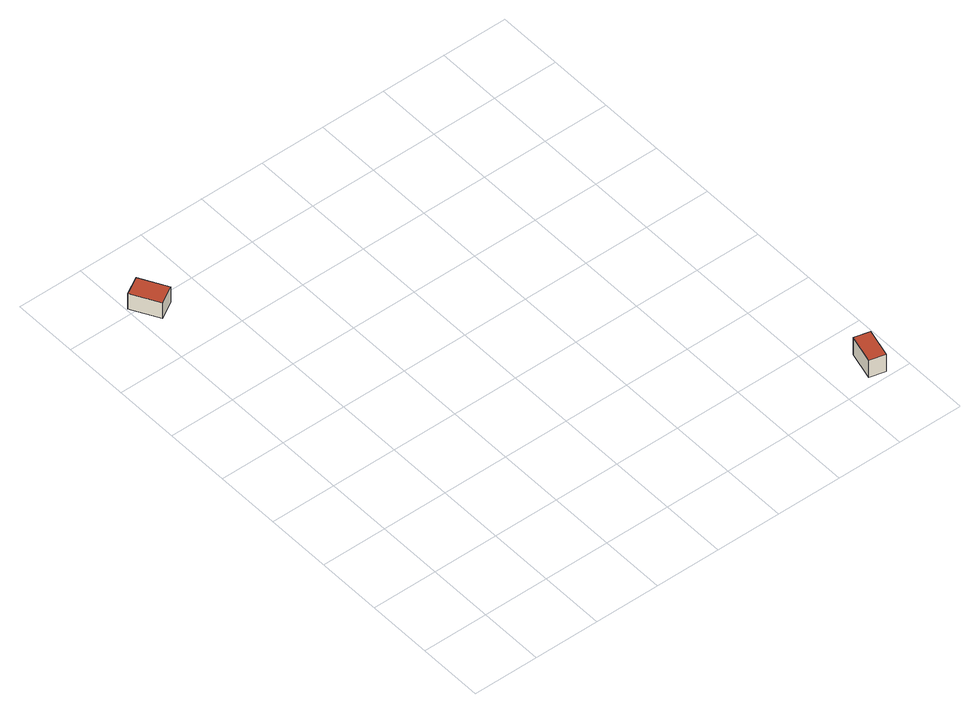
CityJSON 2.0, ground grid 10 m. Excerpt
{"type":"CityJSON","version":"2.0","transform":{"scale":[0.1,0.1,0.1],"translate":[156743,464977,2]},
"CityObjects":{
"building1":{"type":"Building","attributes":{"b3_dak_type":"horizontal","b3_extrusie":"standard","b3_h_dak_50p":5.98,"b3_h_dak_70p":6.01,"b3_h_dak_max":6.07,"b3_h_dak_min":5.94,"b3_h_maaiveld":3.22,"b3_is_glas_dak":false,"b3_kas_warenhuis":false,"b3_kwaliteitsindicator":true,"b3_mutatie_ahn3_ahn4":false,"b3_mutatie_ahn4_ahn5":false,"b3_n_nok":0,"b3_n_vlakken":1,"b3_opp_buitenmuur":42.35,"b3_opp_dak_plat":13.94,"b3_opp_dak_schuin":0,"b3_opp_grond":13.94,"b3_opp_scheidingsmuur":0,"b3_rmse_lod12":0.084,"b3_rmse_lod13":0.084,"b3_rmse_lod22":0.0798,"b3_t_run":12,"b3_val3dity_lod12":"[]","b3_val3dity_lod13":"[]","b3_val3dity_lod22":"[]","b3_volume_lod12":38.7,"b3_volume_lod13":38.7,"b3_volume_lod22":38.6,"geconstateerd":false,"oorspronkelijkbouwjaar":1997,"status":"Pand in gebruik"},"children":["building1-1"]},
"building1-1":{"type":"BuildingPart","parents":["building1"],"geometry":[{"type":"Solid","lod":"2.2","boundaries":[[[[0,1,2,3]],[[4,5,6,7]],[[7,6,1,0]],[[6,5,2,1]],[[5,4,3,2]],[[4,7,0,3]]]],"semantics":{"surfaces":[{"type":"GroundSurface"},{"type":"RoofSurface"},{"type":"WallSurface"}],"values":[[0,1,2,2,2,2]]}}]},
"building2":{"type":"Building","attributes":{"b3_dak_type":"horizontal","b3_extrusie":"standard","b3_h_dak_50p":6.02,"b3_h_dak_70p":6.03,"b3_h_dak_max":6.08,"b3_h_dak_min":5.9,"b3_h_maaiveld":2.87,"b3_is_glas_dak":false,"b3_kas_warenhuis":false,"b3_kwaliteitsindicator":true,"b3_mutatie_ahn3_ahn4":false,"b3_mutatie_ahn4_ahn5":false,"b3_n_nok":0,"b3_n_vlakken":1,"b3_opp_buitenmuur":44.34,"b3_opp_dak_plat":11.36,"b3_opp_dak_schuin":0,"b3_opp_grond":11.36,"b3_opp_scheidingsmuur":0,"b3_rmse_lod12":0.0329,"b3_rmse_lod13":0.0329,"b3_rmse_lod22":0.032,"b3_t_run":12,"b3_val3dity_lod12":"[]","b3_val3dity_lod13":"[]","b3_val3dity_lod22":"[]","b3_volume_lod12":35.76,"b3_volume_lod13":35.76,"b3_volume_lod22":35.71,"geconstateerd":false,"oorspronkelijkbouwjaar":1994,"status":"Pand in gebruik"},"children":["building2-1"]},
"building2-1":{"type":"BuildingPart","parents":["building2"],"geometry":[{"type":"Solid","lod":"2.2","boundaries":[[[[8,9,10,11]],[[12,13,14,15]],[[15,14,9,8]],[[14,13,10,9]],[[13,12,11,10]],[[12,15,8,11]]]],"semantics":{"surfaces":[{"type":"GroundSurface"},{"type":"RoofSurface"},{"type":"WallSurface"}],"values":[[0,1,2,2,2,2]]}}]}
},
"vertices":[
[24,666,12],[1,707,12],[27,722,12],[50,681,12],[50,681,40],[27,722,40],[1,707,40],[24,666,40],
[679,52,9],[668,8,9],[644,14,9],[655,58,9],[655,58,40],[644,14,40],[668,8,40],[679,52,40]
]}
